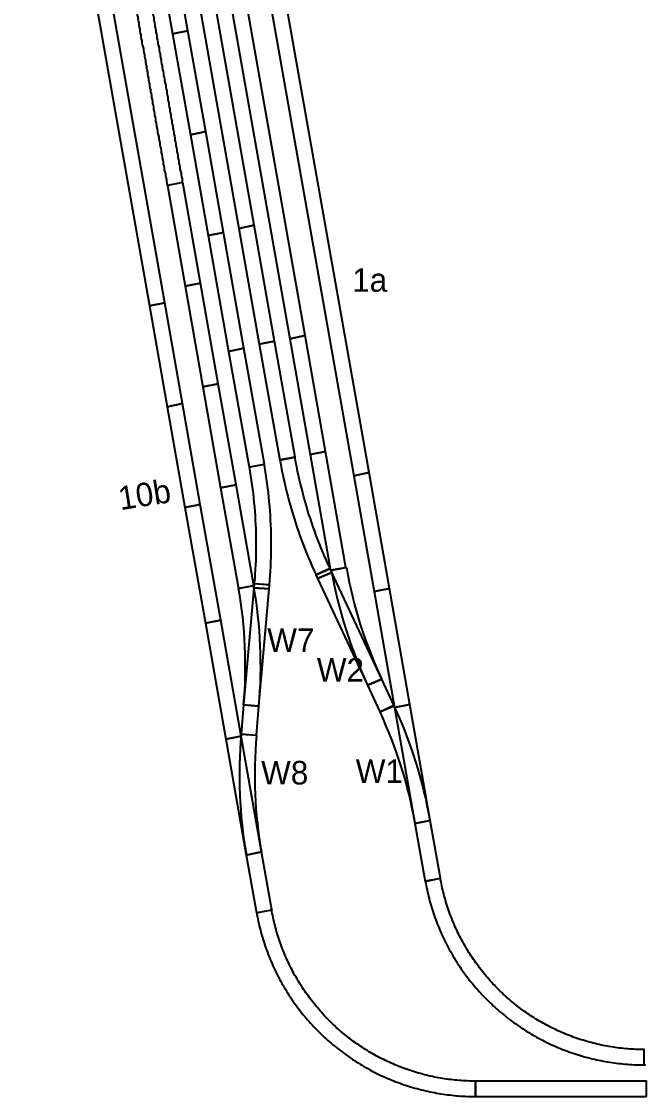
# Model space of a CAD drawing. Extents: x 0 to 6560, y -7397 to 0.
# Drawn here: x 564 to 1785, y -7397 to -5296 of the extents above; entities that cross this region are included whole.
import ezdxf

# ---------------------------------------------------------------- set-up
doc = ezdxf.new("R2010")
doc.units = 0
for name, color, linetype in [('010', 1, 'CONTINUOUS'), ('013', 1, 'CONTINUOUS'), ('Fiddya_Bo', 1, 'CONTINUOUS'), ('Hoofdbaan_Z', 1, 'CONTINUOUS')]:
    doc.layers.add(name, color=color, linetype=linetype)

# ---------------------------------------------------------------- blocks, each defined once
blk = doc.blocks.new('1623')
at = {"layer": '010'}
blk.add_line((-15.385298, 235.073866), (-44.929545, 229.864502), dxfattribs=at)
blk.add_polyline3d([(-35.046452, 1.875278, 0), (-5.046452, -0.124722, 0), (15, 229, 0), (-15, 231, 0)], close=True, dxfattribs=at)
for radius in [903, 873]:
    blk.add_arc((-904.667131, 78.272016), radius, -5.000158, 9.999842, dxfattribs=at)
blk = doc.blocks.new('1624')
at = {"layer": '010'}
blk.add_polyline3d([(-15.695985, 1.030332, 0), (14.304015, -0.969668, 0), (15, 7, 0), (-15, 9, 0)], close=True, dxfattribs=at)
blk = doc.blocks.new('1625')
at = {"layer": 'Hoofdbaan_Z'}
blk.add_polyline3d([(-5.203556, -3.065119, 0), (-4.461506, 5.934302, 0), (-3.809485, 14.940693, 0), (-3.24756, 23.953155, 0), (-2.775786, 32.970785, 0), (-2.39421, 41.992681, 0), (-2.10287, 51.017943, 0), (-1.901797, 60.045666, 0), (-1.791009, 69.074949, 0), (-1.770518, 78.104888, 0), (-1.840326, 87.134581, 0), (-2.000426, 96.163124, 0), (-2.250802, 105.189614, 0), (-2.591428, 114.21315, 0), (-3.022272, 123.232828, 0), (-3.543289, 132.247747, 0), (-4.154428, 141.257005, 0), (-4.855628, 150.259701, 0), (-5.646817, 159.254935, 0), (-6.527918, 168.241808, 0), (-7.498843, 177.21942, 0), (-8.559493, 186.186875, 0), (-9.709763, 195.143275, 0), (-10.949539, 204.087724, 0), (-12.278695, 213.019329, 0), (-13.6971, 221.937196, 0), (-15.20461, 230.840433, 0), (-15.485318, 232.440849, 0), (-45.029565, 227.231485, 0), (-45.029565, 227.231485, 0), (-43.556652, 218.626673, 0), (-42.169859, 210.007562, 0), (-40.869325, 201.375015, 0), (-39.655181, 192.729894, 0), (-38.527546, 184.073064, 0), (-37.486535, 175.40539, 0), (-36.532252, 166.72774, 0), (-35.664791, 158.040982, 0), (-34.884239, 149.345983, 0), (-34.190676, 140.643614, 0), (-33.584169, 131.934744, 0), (-33.06478, 123.220244, 0), (-32.63256, 114.500987, 0), (-32.287553, 105.777843, 0), (-32.029793, 97.051686, 0), (-31.859306, 88.323387, 0), (-31.776109, 79.59382, 0), (-31.780211, 70.863857, 0), (-31.87161, 62.134372, 0), (-32.050299, 53.406237, 0), (-32.316258, 44.680326, 0), (-32.669462, 35.95751, 0), (-33.109875, 27.238663, 0), (-33.637452, 18.524655, 0), (-34.252142, 9.816359, 0), (-34.953883, 1.114645, 0), (-35.089389, -0.450365, 0)], close=True, dxfattribs=at)
blk = doc.blocks.new('1622')
at = {"layer": '010'}
blk.add_line((-15.221399, 228.5329), (-45.107232, 231.147654), dxfattribs=at)
blk.add_polyline3d([(-35.053766, -4.751256, 0), (-5.053766, 1.248744, 0), (-44.991803, 227.752261, 0), (-74.991803, 221.752261, 0)], close=True, dxfattribs=at)
for radius in [903, 873]:
    blk.add_arc((854.456363, 152.443539), radius, -185.000158, -170.000158, dxfattribs=at)
blk = doc.blocks.new('1621')
at = {"layer": 'Hoofdbaan_Z'}
blk.add_polyline3d([(34.589924, 7.34295, 0), (4.589924, 1.34295, 0), (44.52838, -225.16294, 0), (74.52838, -219.16294, 0)], close=True, dxfattribs=at)
blk = doc.blocks.new('1617')
at = {"layer": 'Hoofdbaan_Z'}
blk.add_polyline3d([(15, 3, 0), (-15, -3, 0), (24.938457, -229.505893, 0), (54.938457, -223.505893, 0)], close=True, dxfattribs=at)
blk = doc.blocks.new('1618')
at = {"layer": 'Hoofdbaan_Z'}
blk.add_polyline3d([(15, 3, 0), (-15, -3, 0), (24.938457, -229.505893, 0), (54.938457, -223.505893, 0)], close=True, dxfattribs=at)
blk = doc.blocks.new('1681')
at = {"layer": '010'}
blk.add_polyline3d([(15, -1, 0), (-15, 1, 0), (-20.002392, -56.281987, 0), (9.997608, -58.281987, 0)], close=True, dxfattribs=at)
blk = doc.blocks.new('1682')
at = {"layer": 'Hoofdbaan_Z'}
blk.add_polyline3d([(34.528649, 7.32772, 0), (4.528649, 1.32772, 0), (44.415012, -224.882731, 0), (74.415012, -218.882731, 0)], close=True, dxfattribs=at)
blk = doc.blocks.new('2562')
at = {"layer": 'Hoofdbaan_Z'}
blk.add_polyline3d([(-15, -3, 0), (15, 3, 0), (-19.729093, 199.961646, 0), (-49.729093, 193.961646, 0)], close=True, dxfattribs=at)
blk = doc.blocks.new('2563')
at = {"layer": 'Hoofdbaan_Z'}
blk.add_polyline3d([(-15, -3, 0), (15, 3, 0), (-19.729093, 199.961646, 0), (-49.729093, 193.961646, 0)], close=True, dxfattribs=at)
blk = doc.blocks.new('2565')
at = {"layer": 'Hoofdbaan_Z'}
blk.add_polyline3d([(-15, -3, 0), (15, 3, 0), (-19.729093, 199.961646, 0), (-49.729093, 193.961646, 0)], close=True, dxfattribs=at)
blk = doc.blocks.new('2566')
at = {"layer": 'Hoofdbaan_Z'}
blk.add_polyline3d([(-15, -3, 0), (15, 3, 0), (-19.729093, 199.961646, 0), (-49.729093, 193.961646, 0)], close=True, dxfattribs=at)
blk = doc.blocks.new('2567')
at = {"layer": 'Hoofdbaan_Z'}
blk.add_polyline3d([(-15, -3, 0), (15, 3, 0), (-19.729093, 199.961646, 0), (-49.729093, 193.961646, 0)], close=True, dxfattribs=at)
blk = doc.blocks.new('2568')
at = {"layer": 'Hoofdbaan_Z'}
blk.add_polyline3d([(-15, -3, 0), (15, 3, 0), (-19.729093, 199.961646, 0), (-49.729093, 193.961646, 0)], close=True, dxfattribs=at)
blk = doc.blocks.new('2570')
at = {"layer": 'Hoofdbaan_Z'}
blk.add_polyline3d([(-15, -3, 0), (15, 3, 0), (-19.729512, 199.961572, 0), (-49.729512, 193.961572, 0)], close=True, dxfattribs=at)
blk = doc.blocks.new('2571')
at = {"layer": 'Hoofdbaan_Z'}
blk.add_polyline3d([(-15, -3, 0), (15, 3, 0), (-19.729512, 199.961572, 0), (-49.729512, 193.961572, 0)], close=True, dxfattribs=at)
blk = doc.blocks.new('2573')
at = {"layer": 'Hoofdbaan_Z'}
blk.add_polyline3d([(15.002931, 3.000532, 0), (-14.997069, -2.999468, 0), (234.993735, -1420.790128, 249.999894), (264.993735, -1414.790128, 249.999894)], close=True, dxfattribs=at)
blk = doc.blocks.new('2574')
at = {"layer": 'Hoofdbaan_Z'}
blk.add_polyline3d([(15, 3, 0), (15, -1, 0.7), (16, -5, 1.4), (17, -9, 1.9), (17, -13, 2.6), (18, -16, 3.3), (19, -20, 4), (19, -24, 4.7), (20, -28, 5.2), (21, -32, 5.9), (21, -35, 6.6), (22, -39, 7.3), (23, -43, 7.9), (23, -47, 8.5), (24, -51, 9.2), (25, -54, 9.9), (25, -58, 10.6), (26, -62, 11.2), (27, -66, 11.8), (27, -70, 12.5), (28, -73, 13.1), (29, -77, 13.8), (30, -81, 14.5), (30, -85, 15), (31, -89, 15.7), (32, -92, 16.4), (32, -96, 17.1), (33, -100, 17.8), (34, -104, 18.5), (34, -108, 19), (35, -112, 19.7), (36, -115, 20.4), (36, -119, 21.1), (37, -123, 21.8), (38, -127, 22.3), (38, -131, 23), (39, -134, 23.7), (40, -138, 24.4), (40, -142, 25.1), (41, -146, 25.7), (42, -150, 26.3), (42, -154, 27), (43, -157, 27.7), (44, -161, 28.4), (44, -165, 29), (45, -169, 29.6), (46, -173, 30.3), (46, -177, 30.9), (47, -180, 31.6), (48, -184, 32.3), (48, -188, 33), (49, -192, 33.5), (50, -196, 34.2), (50, -199, 34.9), (51, -203, 35.6), (52, -207, 36.3), (52, -211, 37), (53, -215, 37.5), (54, -219, 38.2), (54, -222, 38.9), (55, -226, 39.6), (56, -230, 40.3), (56, -234, 41), (57, -238, 41.5), (58, -242, 42.2), (58, -246, 42.9), (59, -249, 43.5), (60, -253, 44.2), (60, -257, 44.9), (61, -261, 45.4), (62, -265, 46.1), (62, -269, 46.8), (63, -272, 47.5), (64, -276, 48.2), (65, -280, 48.9), (65, -284, 49.6), (66, -288, 50.1), (67, -292, 50.8), (67, -295, 51.5), (68, -299, 52.2), (69, -303, 52.9), (69, -307, 53.6), (70, -311, 54.1), (71, -315, 54.8), (71, -319, 55.5), (72, -322, 56.2), (73, -326, 56.9), (73, -330, 57.6), (74, -334, 58.2), (75, -338, 58.8), (75, -342, 59.5), (76, -345, 60.1), (77, -349, 60.8), (77, -353, 61.5), (78, -357, 62.2), (79, -361, 62.7), (79, -365, 63.4), (80, -369, 64.1), (81, -372, 64.8), (81, -376, 65.5), (82, -380, 66.2), (83, -384, 66.9), (83, -388, 67.4), (84, -392, 68.1), (85, -396, 68.8), (85, -399, 69.5), (86, -403, 70.2), (87, -407, 70.9), (87, -411, 71.6), (88, -415, 72.1), (89, -419, 72.8), (90, -423, 73.5), (90, -426, 74.1), (91, -430, 74.8), (92, -434, 75.5), (92, -438, 76.2), (93, -442, 76.7), (94, -446, 77.4), (94, -450, 78.1), (95, -453, 78.8), (96, -457, 79.5), (96, -461, 80.2), (97, -465, 80.9), (98, -469, 81.6), (98, -473, 82.1), (99, -477, 82.8), (100, -480, 83.5), (100, -484, 84.2), (101, -488, 84.8), (102, -492, 85.5), (102, -496, 86.2), (103, -500, 86.7), (104, -504, 87.4), (104, -508, 88.1), (105, -511, 88.8), (106, -515, 89.5), (106, -519, 90.2), (107, -523, 90.9), (108, -527, 91.4), (108, -531, 92.1), (109, -535, 92.8), (110, -538, 93.5), (111, -542, 94.2), (111, -546, 94.9), (112, -550, 95.6), (113, -554, 96.3), (113, -558, 96.8), (114, -562, 97.5), (115, -566, 98.2), (115, -569, 98.8), (116, -573, 99.5), (117, -577, 100.2), (117, -581, 100.9), (118, -585, 101.4), (119, -589, 102.1), (119, -593, 102.8), (120, -597, 103.5), (121, -600, 104.2), (121, -604, 104.9), (122, -608, 105.6), (123, -612, 106.3), (123, -616, 106.8), (124, -620, 107.5), (125, -624, 108.2), (125, -627, 108.9), (126, -631, 109.5), (127, -635, 110.2), (127, -639, 110.9), (128, -643, 111.6), (129, -647, 112.2), (130, -651, 112.8), (130, -655, 113.5), (131, -658, 114.2), (132, -662, 114.9), (132, -666, 115.6), (133, -670, 116.3), (134, -674, 117), (134, -678, 117.5), (135, -682, 118.2), (136, -686, 118.9), (136, -689, 119.6), (137, -693, 120.3), (138, -697, 121), (138, -701, 121.7), (139, -705, 122.3), (140, -709, 122.9), (140, -713, 123.6), (141, -717, 124.2), (142, -720, 124.9), (142, -724, 125.6), (143, -728, 126.3), (144, -732, 127), (144, -736, 127.5), (145, -740, 128.2), (146, -744, 128.9), (146, -748, 129.6), (147, -751, 130.3), (148, -755, 131), (149, -759, 131.7), (149, -763, 132.4), (150, -767, 132.9), (151, -771, 133.6), (151, -775, 134.3), (152, -779, 135), (153, -782, 135.7), (153, -786, 136.3), (154, -790, 137), (155, -794, 137.7), (155, -798, 138.3), (156, -802, 138.9), (157, -806, 139.6), (157, -809, 140.3), (158, -813, 141), (159, -817, 141.7), (159, -821, 142.4), (160, -825, 143.1), (161, -829, 143.6), (161, -833, 144.3), (162, -837, 145), (163, -840, 145.7), (163, -844, 146.4), (164, -848, 147.1), (165, -852, 147.7), (165, -856, 148.4), (166, -860, 149), (167, -864, 149.6), (168, -868, 150.3), (168, -871, 151), (169, -875, 151.7), (170, -879, 152.4), (170, -883, 153.1), (171, -887, 153.6), (172, -891, 154.3), (172, -895, 155), (173, -899, 155.7), (174, -902, 156.4), (174, -906, 157.1), (175, -910, 157.8), (176, -914, 158.5), (176, -918, 159), (177, -922, 159.7), (178, -926, 160.4), (178, -929, 161.1), (179, -933, 161.7), (180, -937, 162.4), (180, -941, 163.1), (181, -945, 163.8), (182, -949, 164.3), (182, -953, 165), (183, -957, 165.7), (184, -960, 166.4), (184, -964, 167.1), (185, -968, 167.8), (186, -972, 168.5), (186, -976, 169), (187, -980, 169.7), (188, -984, 170.4), (189, -987, 171.1), (189, -991, 171.8), (190, -995, 172.5), (191, -999, 173.2), (191, -1003, 173.7), (192, -1007, 174.4), (193, -1011, 175.1), (193, -1014, 175.7), (194, -1018, 176.4), (195, -1022, 177.1), (195, -1026, 177.8), (196, -1030, 178.5), (197, -1034, 179), (197, -1038, 179.7), (198, -1042, 180.4), (199, -1045, 181.1), (199, -1049, 181.8), (200, -1053, 182.5), (201, -1057, 183.2), (201, -1061, 183.7), (202, -1065, 184.4), (203, -1069, 185.1), (203, -1072, 185.8), (204, -1076, 186.5), (205, -1080, 187.2), (205, -1084, 187.8), (206, -1088, 188.4), (207, -1092, 189.1), (207, -1096, 189.7), (208, -1099, 190.4), (209, -1103, 191.1), (210, -1107, 191.8), (210, -1111, 192.5), (211, -1115, 193), (212, -1119, 193.7), (212, -1122, 194.4), (213, -1126, 195.1), (214, -1130, 195.8), (214, -1134, 196.5), (215, -1138, 197), (216, -1142, 197.7), (216, -1146, 198.4), (217, -1149, 199.1), (218, -1153, 199.8), (218, -1157, 200.5), (219, -1161, 201.1), (220, -1165, 201.7), (220, -1169, 202.4), (221, -1173, 203.1), (222, -1176, 203.7), (222, -1180, 204.4), (223, -1184, 205.1), (224, -1188, 205.7), (224, -1192, 206.4), (225, -1196, 207), (226, -1199, 207.7), (226, -1203, 208.4), (227, -1207, 209.1), (228, -1211, 209.8), (228, -1215, 210.3), (229, -1219, 211), (230, -1222, 211.7), (230, -1226, 212.4), (231, -1230, 213.1), (232, -1234, 213.8), (232, -1238, 214.3), (233, -1242, 215), (234, -1245, 215.7), (234, -1249, 216.4), (235, -1253, 217.1), (236, -1257, 217.7), (237, -1261, 218.3), (237, -1265, 219), (238, -1268, 219.7), (239, -1272, 220.4), (239, -1276, 221), (240, -1280, 221.7), (241, -1284, 222.3), (241, -1288, 222.9), (242, -1291, 223.6), (243, -1295, 224.3), (243, -1299, 225), (244, -1303, 225.7), (245, -1307, 226.2), (245, -1311, 226.9), (246, -1314, 227.6), (247, -1318, 228.3), (247, -1322, 229), (248, -1326, 229.5), (249, -1330, 230.2), (249, -1334, 230.9), (250, -1337, 231.6), (251, -1341, 232.3), (251, -1345, 233), (252, -1349, 233.5), (253, -1353, 234.2), (253, -1356, 234.9), (254, -1360, 235.6), (255, -1364, 236.2), (255, -1368, 236.8), (256, -1372, 237.5), (257, -1376, 238.2), (257, -1379, 238.9), (258, -1383, 239.5), (259, -1387, 240.2), (259, -1391, 240.8), (260, -1395, 241.4), (261, -1398, 242.1), (261, -1402, 242.8), (262, -1406, 243.5), (263, -1410, 244), (263, -1414, 244.7), (264, -1417, 245.4), (265, -1421, 246.1), (265, -1425, 246.8), (266, -1429, 247.3), (267, -1433, 248), (267, -1436, 248.7), (268, -1440, 249.4), (269, -1444, 250.1), (269, -1448, 250.6), (270, -1452, 251.3), (271, -1455, 252), (271, -1459, 252.7), (272, -1463, 253.4), (273, -1467, 253.9), (273, -1471, 254.6), (274, -1474, 253.4), (245, -1480, 253.4), (244, -1476, 255.3), (243, -1472, 254.6), (243, -1468, 253.9), (242, -1464, 253.4), (241, -1461, 252.7), (241, -1457, 252), (240, -1453, 251.3), (239, -1449, 250.6), (239, -1445, 250.1), (238, -1442, 249.4), (237, -1438, 248.7), (237, -1434, 248), (236, -1430, 247.3), (235, -1426, 246.8), (235, -1423, 246.1), (234, -1419, 245.4), (233, -1415, 244.7), (233, -1411, 244), (232, -1407, 243.5), (231, -1404, 242.8), (230, -1400, 242.1), (230, -1396, 241.4), (229, -1392, 240.8), (228, -1388, 240.2), (228, -1385, 239.5), (227, -1381, 238.9), (226, -1377, 238.2), (226, -1373, 237.5), (225, -1369, 236.8), (224, -1365, 236.2), (224, -1362, 235.6), (223, -1358, 234.9), (222, -1354, 234.2), (222, -1350, 233.5), (221, -1346, 233), (220, -1343, 232.3), (220, -1339, 231.6), (219, -1335, 230.9), (218, -1331, 230.2), (218, -1327, 229.5), (217, -1323, 229), (216, -1320, 228.3), (216, -1316, 227.6), (215, -1312, 226.9), (214, -1308, 226.2), (214, -1304, 225.7), (213, -1300, 225), (212, -1297, 224.3), (212, -1293, 223.6), (211, -1289, 222.9), (210, -1285, 222.3), (210, -1281, 221.7), (209, -1277, 221), (208, -1274, 220.4), (208, -1270, 219.7), (207, -1266, 219), (206, -1262, 218.3), (206, -1258, 217.7), (205, -1254, 217.1), (204, -1251, 216.4), (204, -1247, 215.7), (203, -1243, 215), (202, -1239, 214.3), (202, -1235, 213.8), (201, -1231, 213.1), (200, -1228, 212.4), (200, -1224, 211.7), (199, -1220, 211), (198, -1216, 210.3), (198, -1212, 209.8), (197, -1208, 209.1), (196, -1205, 208.4), (195, -1201, 207.7), (195, -1197, 207), (194, -1193, 206.4), (193, -1189, 205.7), (193, -1185, 205.1), (192, -1182, 204.4), (191, -1178, 203.7), (191, -1174, 203.1), (190, -1170, 202.4), (189, -1166, 201.7), (189, -1162, 201.1), (188, -1158, 200.5), (187, -1155, 199.8), (187, -1151, 199.1), (186, -1147, 198.4), (185, -1143, 197.7), (185, -1139, 197), (184, -1135, 196.5), (183, -1132, 195.8), (183, -1128, 195.1), (182, -1124, 194.4), (181, -1120, 193.7), (181, -1116, 193), (180, -1112, 192.5), (179, -1108, 191.8), (179, -1105, 191.1), (178, -1101, 190.4), (177, -1097, 189.7), (177, -1093, 189.1), (176, -1089, 188.4), (175, -1085, 187.8), (175, -1081, 187.2), (174, -1078, 186.5), (173, -1074, 185.8), (173, -1070, 185.1), (172, -1066, 184.4), (171, -1062, 183.7), (170, -1058, 183.2), (170, -1054, 182.5), (169, -1051, 181.8), (168, -1047, 181.1), (168, -1043, 180.4), (167, -1039, 179.7), (166, -1035, 179), (166, -1031, 178.5), (165, -1027, 177.8), (164, -1024, 177.1), (164, -1020, 176.4), (163, -1016, 175.7), (162, -1012, 175.1), (162, -1008, 174.4), (161, -1004, 173.7), (160, -1000, 173.2), (160, -996, 172.5), (159, -993, 171.8), (158, -989, 171.1), (158, -985, 170.4), (157, -981, 169.7), (156, -977, 169), (156, -973, 168.5), (155, -969, 167.8), (154, -966, 167.1), (154, -962, 166.4), (153, -958, 165.7), (152, -954, 165), (152, -950, 164.3), (151, -946, 163.8), (150, -942, 163.1), (149, -939, 162.4), (149, -935, 161.7), (148, -931, 161.1), (147, -927, 160.4), (147, -923, 159.7), (146, -919, 159), (145, -915, 158.5), (145, -911, 157.8), (144, -908, 157.1), (143, -904, 156.4), (143, -900, 155.7), (142, -896, 155), (141, -892, 154.3), (141, -888, 153.6), (140, -884, 153.1), (139, -880, 152.4), (139, -877, 151.7), (138, -873, 151), (137, -869, 150.3), (137, -865, 149.6), (136, -861, 149), (135, -857, 148.4), (135, -853, 147.7), (134, -850, 147.1), (133, -846, 146.4), (133, -842, 145.7), (132, -838, 145), (131, -834, 144.3), (130, -830, 143.6), (130, -826, 143.1), (129, -822, 142.4), (128, -819, 141.7), (128, -815, 141), (127, -811, 140.3), (126, -807, 139.6), (126, -803, 138.9), (125, -799, 138.3), (124, -795, 137.7), (124, -791, 137), (123, -788, 136.3), (122, -784, 135.7), (122, -780, 135), (121, -776, 134.3), (120, -772, 133.6), (120, -768, 132.9), (119, -764, 132.4), (118, -760, 131.7), (118, -757, 131), (117, -753, 130.3), (116, -749, 129.6), (116, -745, 128.9), (115, -741, 128.2), (114, -737, 127.5), (114, -733, 127), (113, -729, 126.3), (112, -726, 125.6), (111, -722, 124.9), (111, -718, 124.2), (110, -714, 123.6), (109, -710, 122.9), (109, -706, 122.3), (108, -702, 121.7), (107, -698, 121), (107, -695, 120.3), (106, -691, 119.6), (105, -687, 118.9), (105, -683, 118.2), (104, -679, 117.5), (103, -675, 117), (103, -671, 116.3), (102, -668, 115.6), (101, -664, 114.9), (101, -660, 114.2), (100, -656, 113.5), (99, -652, 112.8), (99, -648, 112.2), (98, -644, 111.6), (97, -640, 110.9), (97, -637, 110.2), (96, -633, 109.5), (95, -629, 108.9), (95, -625, 108.2), (94, -621, 107.5), (93, -617, 106.8), (93, -613, 106.3), (92, -609, 105.6), (91, -606, 104.9), (90, -602, 104.2), (90, -598, 103.5), (89, -594, 102.8), (88, -590, 102.1), (88, -586, 101.4), (87, -582, 100.9), (86, -578, 100.2), (86, -575, 99.5), (85, -571, 98.8), (84, -567, 98.2), (84, -563, 97.5), (83, -559, 96.8), (82, -555, 96.3), (82, -551, 95.6), (81, -548, 94.9), (80, -544, 94.2), (80, -540, 93.5), (79, -536, 92.8), (78, -532, 92.1), (78, -528, 91.4), (77, -524, 90.9), (76, -520, 90.2), (76, -517, 89.5), (75, -513, 88.8), (74, -509, 88.1), (74, -505, 87.4), (73, -501, 86.7), (72, -497, 86.2), (71, -493, 85.5), (71, -490, 84.8), (70, -486, 84.2), (69, -482, 83.5), (69, -478, 82.8), (68, -474, 82.1), (67, -470, 81.6), (67, -466, 80.9), (66, -463, 80.2), (65, -459, 79.5), (65, -455, 78.8), (64, -451, 78.1), (63, -447, 77.4), (63, -443, 76.7), (62, -439, 76.2), (61, -435, 75.5), (61, -432, 74.8), (60, -428, 74.1), (59, -424, 73.5), (59, -420, 72.8), (58, -416, 72.1), (57, -412, 71.6), (57, -408, 70.9), (56, -405, 70.2), (55, -401, 69.5), (55, -397, 68.8), (54, -393, 68.1), (53, -389, 67.4), (53, -385, 66.9), (52, -381, 66.2), (51, -378, 65.5), (50, -374, 64.8), (50, -370, 64.1), (49, -366, 63.4), (48, -362, 62.7), (48, -358, 62.2), (47, -355, 61.5), (46, -351, 60.8), (46, -347, 60.1), (45, -343, 59.5), (44, -339, 58.8), (44, -335, 58.2), (43, -331, 57.6), (42, -328, 56.9), (42, -324, 56.2), (41, -320, 55.5), (40, -316, 54.8), (40, -312, 54.1), (39, -308, 53.6), (38, -304, 52.9), (38, -301, 52.2), (37, -297, 51.5), (36, -293, 50.8), (36, -289, 50.1), (35, -285, 49.6), (34, -281, 48.9), (34, -278, 48.2), (33, -274, 47.5), (32, -270, 46.8), (32, -266, 46.1), (31, -262, 45.4), (30, -258, 44.9), (30, -255, 44.2), (29, -251, 43.5), (28, -247, 42.9), (28, -243, 42.2), (27, -239, 41.5), (26, -235, 41), (26, -232, 40.3), (25, -228, 39.6), (24, -224, 38.9), (23, -220, 38.2), (23, -216, 37.5), (22, -212, 37), (21, -209, 36.3), (21, -205, 35.6), (20, -201, 34.9), (19, -197, 34.2), (19, -193, 33.5), (18, -189, 33), (17, -186, 32.3), (17, -182, 31.6), (16, -178, 30.9), (15, -174, 30.3), (15, -170, 29.6), (14, -166, 29), (13, -163, 28.4), (13, -159, 27.7), (12, -155, 27), (11, -151, 26.3), (11, -147, 25.7), (10, -143, 25.1), (9, -140, 24.4), (9, -136, 23.7), (8, -132, 23), (7, -128, 22.3), (7, -124, 21.8), (6, -121, 21.1), (5, -117, 20.4), (5, -113, 19.7), (4, -109, 19), (3, -105, 18.5), (3, -101, 17.8), (2, -98, 17.1), (1, -94, 16.4), (1, -90, 15.7), (0, -86, 15), (-1, -82, 14.5), (-1, -79, 13.8), (-2, -75, 13.1), (-3, -71, 12.5), (-3, -67, 11.8), (-4, -63, 11.2), (-5, -60, 10.6), (-5, -56, 9.9), (-6, -52, 9.2), (-7, -48, 8.5), (-7, -44, 7.9), (-8, -41, 7.3), (-9, -37, 6.6), (-9, -33, 5.9), (-10, -29, 5.2), (-11, -25, 4.7), (-11, -22, 4), (-12, -18, 3.3), (-13, -14, 2.6), (-13, -10, 1.9), (-14, -6, 1.4), (-15, -3, 0)], close=True, dxfattribs=at)
blk = doc.blocks.new('2575')
at = {"layer": 'Hoofdbaan_Z'}
blk.add_polyline3d([(15, 3, 0), (-15, -3, 0), (234.883146, -1420.180586, 249.999894), (264.883146, -1414.180586, 249.999894)], close=True, dxfattribs=at)
blk = doc.blocks.new('2580')
at = {"layer": 'Fiddya_Bo'}
blk.add_text('10b', height=46, rotation=-351, dxfattribs=at).set_placement((0, -46))
blk = doc.blocks.new('2623')
at = {"layer": 'Hoofdbaan_Z'}
blk.add_text('W7', height=46, dxfattribs=at).set_placement((0, -46))
blk = doc.blocks.new('2624')
at = {"layer": 'Hoofdbaan_Z'}
blk.add_text('W8', height=46, dxfattribs=at).set_placement((0, -46))
blk = doc.blocks.new('2011')
at = {"layer": '013'}
blk.add_polyline3d([(-14.744222, -2.570682, 0), (-13.968334, -6.846844, 0), (-13.149724, -11.115032, 0), (-12.288474, -15.374822, 0), (-11.38467, -19.625786, 0), (-10.438402, -23.8675, 0), (-9.449765, -28.099539, 0), (-8.418858, -32.321481, 0), (-7.345784, -36.532902, 0), (-6.23065, -40.733382, 0), (-5.073567, -44.922501, 0), (-3.874652, -49.09984, 0), (-2.634024, -53.264981, 0), (-1.351807, -57.417508, 0), (-0.02813, -61.557005, 0), (1.336875, -65.683059, 0), (2.743072, -69.795257, 0), (4.19032, -73.893187, 0), (5.678474, -77.97644, 0), (7.207386, -82.044608, 0), (8.776902, -86.097283, 0), (10.386866, -90.134061, 0), (12.037116, -94.154538, 0), (13.727488, -98.158311, 0), (15.457812, -102.144981, 0), (17.227916, -106.114148, 0), (19.037623, -110.065417, 0), (20.886751, -113.99839, 0), (22.775115, -117.912677, 0), (24.702528, -121.807884, 0), (26.668795, -125.683623, 0), (28.673721, -129.539505, 0), (30.717105, -133.375146, 0), (32.798742, -137.190162, 0), (34.918425, -140.984171, 0), (37.075942, -144.756794, 0), (39.271076, -148.507653, 0), (41.503608, -152.236373, 0), (43.773315, -155.942583, 0), (46.07997, -159.62591, 0), (48.423343, -163.285987, 0), (50.803199, -166.922448, 0), (53.219299, -170.534928, 0), (55.671403, -174.123068, 0), (58.159265, -177.686507, 0), (60.682637, -181.22489, 0), (63.241266, -184.737863, 0), (65.834895, -188.225074, 0), (68.463267, -191.686176, 0), (71.126118, -195.12082, 0), (73.823181, -198.528665, 0), (76.554188, -201.90937, 0), (79.318864, -205.262595, 0), (82.116934, -208.588007, 0), (84.948118, -211.885272, 0), (87.812132, -215.154061, 0), (90.70869, -218.394047, 0), (93.637503, -221.604906, 0), (96.598277, -224.786317, 0), (99.590717, -227.937961, 0), (102.614523, -231.059524, 0), (105.669393, -234.150693, 0), (108.755022, -237.21116, 0), (111.8711, -240.240618, 0), (115.017317, -243.238764, 0), (118.193357, -246.205298, 0), (121.398904, -249.139924, 0), (124.633635, -252.042349, 0), (127.897229, -254.912281, 0), (131.189359, -257.749435, 0), (134.509695, -260.553526, 0), (137.857905, -263.324274, 0), (141.233656, -266.061403, 0), (144.636608, -268.764637, 0), (148.066421, -271.433707, 0), (151.522754, -274.068346, 0), (155.00526, -276.668291, 0), (158.513591, -279.233281, 0), (162.047395, -281.76306, 0), (165.606321, -284.257375, 0), (169.190011, -286.715977, 0), (172.798107, -289.13862, 0), (176.43025, -291.525061, 0), (180.086074, -293.875062, 0), (183.765216, -296.188388, 0), (187.467306, -298.464807, 0), (191.191975, -300.704093, 0), (194.938851, -302.90602, 0), (198.707558, -305.070369, 0), (202.497719, -307.196923, 0), (206.308956, -309.285471, 0), (210.140888, -311.335801, 0), (213.993131, -313.347711, 0), (217.865301, -315.320999, 0), (221.757009, -317.255466, 0), (225.667867, -319.150921, 0), (229.597484, -321.007172, 0), (233.545467, -322.824036, 0), (237.51142, -324.601329, 0), (241.494948, -326.338875, 0), (245.495652, -328.036499, 0), (249.513131, -329.694032, 0), (253.546985, -331.311308, 0), (257.59681, -332.888165, 0), (261.6622, -334.424446, 0), (265.74275, -335.919997, 0), (269.838051, -337.374668, 0), (273.947694, -338.788314, 0), (278.071267, -340.160794, 0), (282.208359, -341.49197, 0), (286.358556, -342.781709, 0), (290.521442, -344.029883, 0), (294.696601, -345.236366, 0), (298.883617, -346.401037, 0), (303.08207, -347.523781, 0), (307.291539, -348.604485, 0), (311.511606, -349.643041, 0), (315.741847, -350.639345, 0), (319.981839, -351.593298, 0), (324.231158, -352.504804, 0), (328.48938, -353.373771, 0), (332.756079, -354.200114, 0), (337.030827, -354.983749, 0), (341.313198, -355.724598, 0), (345.602763, -356.422587, 0), (349.899094, -357.077646, 0), (354.20176, -357.68971, 0), (358.510332, -358.258718, 0), (362.824378, -358.784611, 0), (367.143467, -359.267339, 0), (371.467168, -359.706853, 0), (375.795047, -360.103108, 0), (380.126673, -360.456066, 0), (384.461611, -360.76569, 0), (388.799429, -361.03195, 0), (393.139693, -361.254819, 0), (397.481968, -361.434275, 0), (401.82582, -361.570301, 0), (406.170816, -361.662881, 0), (410.51652, -361.712008, 0), (414.862499, -361.717676, 0), (413.238576, -361.720644, 0), (413.2398, -331.720644, 0), (413.2398, -331.720644, 0), (409.193869, -331.700249, 0), (405.148343, -331.639396, 0), (401.103628, -331.538092, 0), (397.060129, -331.396347, 0), (393.018249, -331.214174, 0), (388.978393, -330.991593, 0), (384.940965, -330.728624, 0), (380.906368, -330.425295, 0), (376.875006, -330.081636, 0), (372.847282, -329.697681, 0), (368.8236, -329.273469, 0), (364.80436, -328.809042, 0), (360.789966, -328.304446, 0), (356.780818, -327.759733, 0), (352.777317, -327.174955, 0), (348.779865, -326.550173, 0), (344.78886, -325.885448, 0), (340.804702, -325.180847, 0), (336.827789, -324.43644, 0), (332.858518, -323.652302, 0), (328.897288, -322.828511, 0), (324.944493, -321.96515, 0), (321.000529, -321.062304, 0), (317.065791, -320.120065, 0), (313.140672, -319.138526, 0), (309.225564, -318.117786, 0), (305.320859, -317.057946, 0), (301.426948, -315.959113, 0), (297.544219, -314.821396, 0), (293.673062, -313.64491, 0), (289.813863, -312.429771, 0), (285.967008, -311.176102, 0), (282.132882, -309.884028, 0), (278.311868, -308.553677, 0), (274.504348, -307.185184, 0), (270.710704, -305.778684, 0), (266.931314, -304.334319, 0), (263.166556, -302.852233, 0), (259.416807, -301.332574, 0), (255.682442, -299.775494, 0), (251.963834, -298.181149, 0), (248.261356, -296.549699, 0), (244.575376, -294.881305, 0), (240.906265, -293.176136, 0), (237.254389, -291.434362, 0), (233.620112, -289.656157, 0), (230.003799, -287.841698, 0), (226.405811, -285.991168, 0), (222.826508, -284.104751, 0), (219.266248, -282.182635, 0), (215.725387, -280.225014, 0), (212.204278, -278.232083, 0), (208.703275, -276.20404, 0), (205.222727, -274.14109, 0), (201.762982, -272.043438, 0), (198.324386, -269.911294, 0), (194.907283, -267.744871, 0), (191.512015, -265.544387, 0), (188.138921, -263.31006, 0), (184.788339, -261.042114, 0), (181.460603, -258.740776, 0), (178.156047, -256.406277, 0), (174.875, -254.03885, 0), (171.617791, -251.63873, 0), (168.384747, -249.20616, 0), (165.176189, -246.741381, 0), (161.992438, -244.24464, 0), (158.833814, -241.716187, 0), (155.700632, -239.156275, 0), (152.593206, -236.56516, 0), (149.511845, -233.9431, 0), (146.456859, -231.290358, 0), (143.428552, -228.6072, 0), (140.427228, -225.893893, 0), (137.453187, -223.150709, 0), (134.506726, -220.377923, 0), (131.588139, -217.575811, 0), (128.697719, -214.744653, 0), (125.835755, -211.884734, 0), (123.002532, -208.996338, 0), (120.198335, -206.079755, 0), (117.423443, -203.135276, 0), (114.678134, -200.163196, 0), (111.962683, -197.163813, 0), (109.277361, -194.137424, 0), (106.622436, -191.084335, 0), (103.998175, -188.004849, 0), (101.404839, -184.899275, 0), (98.842688, -181.767924, 0), (96.311979, -178.611108, 0), (93.812963, -175.429143, 0), (91.345891, -172.222347, 0), (88.911011, -168.991042, 0), (86.508564, -165.73555, 0), (84.138792, -162.456196, 0), (81.801931, -159.153309, 0), (79.498216, -155.827219, 0), (77.227876, -152.478259, 0), (74.991139, -149.106762, 0), (72.788228, -145.713068, 0), (70.619363, -142.297514, 0), (68.484762, -138.860443, 0), (66.384638, -135.402198, 0), (64.3192, -131.923126, 0), (62.288656, -128.423573, 0), (60.293209, -124.90389, 0), (58.333057, -121.364428, 0), (56.408398, -117.805543, 0), (54.519423, -114.227589, 0), (52.666321, -110.630925, 0), (50.849279, -107.01591, 0), (49.068476, -103.382905, 0), (47.324092, -99.732274, 0), (45.616301, -96.064383, 0), (43.945274, -92.379597, 0), (42.311177, -88.678285, 0), (40.714175, -84.960818, 0), (39.154426, -81.227567, 0), (37.632088, -77.478905, 0), (36.147311, -73.715208, 0), (34.700245, -69.936851, 0), (33.291035, -66.144213, 0), (31.91982, -62.337672, 0), (30.586739, -58.51761, 0), (29.291925, -54.684408, 0), (28.035506, -50.83845, 0), (26.81761, -46.980121, 0), (25.638357, -43.109805, 0), (24.497865, -39.227891, 0), (23.396249, -35.334766, 0), (22.333619, -31.43082, 0), (21.31008, -27.516443, 0), (20.325736, -23.592026, 0), (19.380685, -19.657962, 0), (18.475021, -15.714645, 0), (17.608834, -11.762468, 0), (16.782213, -7.801827, 0), (15.995238, -3.833118, 0), (15.247989, 0.143262, 0), (14.54054, 4.126915, 0), (14.800223, 2.637558, 0)], close=True, dxfattribs=at)
blk = doc.blocks.new('2411')
at = {"layer": '013'}
blk.add_polyline3d([(24.785916, 5.168245, 0), (-5.214084, -0.831755, 0), (14.750837, -114.085461, 0), (44.750837, -108.085461, 0)], close=True, dxfattribs=at)
blk = doc.blocks.new('1640')
at = {"layer": '013'}
blk.add_line((157.780293, -93.706802), (130.590543, -106.384241), dxfattribs=at)
blk.add_polyline3d([(198.884369, -324.1338, 0), (228.884369, -318.1338, 0), (188.954528, -91.626388, 0), (158.954528, -97.626388, 0)], close=True, dxfattribs=at)
for radius in [903, 873]:
    blk.add_arc((-660.631206, -475.297706), radius, 9.997663, 24.997663, dxfattribs=at)
blk = doc.blocks.new('1641')
at = {"layer": 'Hoofdbaan_Z'}
blk.add_polyline3d([(84.503224, 436.992616, 0), (114.503224, 442.992616, 0), (74.573383, 669.500029, 0), (44.573383, 663.500029, 0)], close=True, dxfattribs=at)
blk = doc.blocks.new('1626')
at = {"layer": 'Hoofdbaan_Z'}
blk.add_polyline3d([(84.503224, 436.992616, 0), (114.503224, 442.992616, 0), (74.573383, 669.500029, 0), (44.573383, 663.500029, 0)], close=True, dxfattribs=at)
blk = doc.blocks.new('1627')
at = {"layer": 'Hoofdbaan_Z'}
blk.add_polyline3d([(383.012896, 1756.970466, 0), (413.012896, 1762.970466, 0), (253.293534, 2669.000115, 0), (223.293534, 2663.000115, 0)], close=True, dxfattribs=at)
blk = doc.blocks.new('1684')
at = {"layer": '013'}
blk.add_polyline3d([(18.443527, 8.312586, 0), (-9.556473, -3.687414, 0), (14.741951, -55.801103, 0), (42.741951, -43.801103, 0)], close=True, dxfattribs=at)
blk = doc.blocks.new('1639')
at = {"layer": '013'}
blk.add_line((241.568771, -81.991218), (212.024326, -87.199458), dxfattribs=at)
blk.add_polyline3d([(282.495499, -311.683616, 0), (310.495499, -299.683616, 0), (213.301802, -91.22886, 0), (185.301802, -103.22886, 0)], close=True, dxfattribs=at)
for radius in [873, 903]:
    blk.add_arc((1101.312123, 69.568568), radius, -170.002337, -155.002337, dxfattribs=at)
blk = doc.blocks.new('1638')
at = {"layer": '013'}
blk.add_polyline3d([(14.61823, -9.678249, 0), (-13.38177, -21.678249, 0), (-10.00112, -28.928849, 0), (17.99888, -16.928849, 0)], close=True, dxfattribs=at)
blk = doc.blocks.new('1637')
at = {"layer": 'Hoofdbaan_Z'}
blk.add_polyline3d([(-56.309946, -455.361475, 0), (-54.697827, -464.246366, 0), (-52.996942, -473.114693, 0), (-51.207461, -481.965567, 0), (-49.329561, -490.798104, 0), (-47.363432, -499.611421, 0), (-45.309269, -508.404636, 0), (-43.167278, -517.176871, 0), (-40.937673, -525.927247, 0), (-38.620678, -534.65489, 0), (-36.216523, -543.358927, 0), (-33.72545, -552.038488, 0), (-31.147707, -560.692704, 0), (-28.483552, -569.320711, 0), (-25.733252, -577.921645, 0), (-22.897081, -586.494647, 0), (-19.975324, -595.038858, 0), (-16.968272, -603.553426, 0), (-13.876226, -612.037497, 0), (-10.699495, -620.490225, 0), (-7.438398, -628.910763, 0), (-4.093259, -637.29827, 0), (-0.664414, -645.651906, 0), (2.847794, -653.970837, 0), (6.443015, -662.254231, 0), (10.120889, -670.501259, 0), (13.881048, -678.711096, 0), (14.566352, -680.184352, 0), (41.756103, -667.506914, 0), (41.756103, -667.506914, 0), (38.106591, -659.576383, 0), (34.536565, -651.609753, 0), (31.046382, -643.607823, 0), (27.636392, -635.571391, 0), (24.306936, -627.501262, 0), (21.058346, -619.398243, 0), (17.890947, -611.263143, 0), (14.805056, -603.096776, 0), (11.800982, -594.89996, 0), (8.879024, -586.673513, 0), (6.039476, -578.418258, 0), (3.282622, -570.135021, 0), (0.608736, -561.82463, 0), (-1.981914, -553.487916, 0), (-4.489069, -545.125713, 0), (-6.912477, -536.738857, 0), (-9.251898, -528.328186, 0), (-11.507096, -519.894542, 0), (-13.677846, -511.438769, 0), (-15.763931, -502.961711, 0), (-17.765143, -494.464216, 0), (-19.681281, -485.947134, 0), (-21.512154, -477.411318, 0), (-23.257579, -468.857619, 0), (-24.917381, -460.286894, 0), (-26.491394, -451.7, 0), (-26.7655, -450.153235, 0)], close=True, dxfattribs=at)
blk = doc.blocks.new('1636')
at = {"layer": 'Hoofdbaan_Z'}
blk.add_polyline3d([(-15.035905, -447.335485, 0), (14.964095, -441.335485, 0), (-24.965745, -214.828072, 0), (-54.965745, -220.828072, 0)], close=True, dxfattribs=at)
blk = doc.blocks.new('1635')
at = {"layer": 'Hoofdbaan_Z'}
blk.add_polyline3d([(-15.035905, -447.335485, 0), (14.964095, -441.335485, 0), (-24.965745, -214.828072, 0), (-54.965745, -220.828072, 0)], close=True, dxfattribs=at)
blk = doc.blocks.new('1634')
at = {"layer": 'Hoofdbaan_Z'}
blk.add_polyline3d([(-15.14362, -1780.341939, 0), (14.85638, -1774.341939, 0), (-144.862982, -868.312289, 0), (-174.862982, -874.312289, 0)], close=True, dxfattribs=at)
blk = doc.blocks.new('1642')
at = {"layer": 'Hoofdbaan_Z'}
blk.add_polyline3d([(-34.60711, -451.673505, 0), (-4.60711, -445.673505, 0), (-44.536951, -219.166092, 0), (-74.536951, -225.166092, 0)], close=True, dxfattribs=at)
blk = doc.blocks.new('1643')
at = {"layer": 'Hoofdbaan_Z'}
blk.add_polyline3d([(-34.60711, -451.673505, 0), (-4.60711, -445.673505, 0), (-44.536951, -219.166092, 0), (-74.536951, -225.166092, 0)], close=True, dxfattribs=at)
blk = doc.blocks.new('1644')
at = {"layer": 'Hoofdbaan_Z'}
blk.add_polyline3d([(-93.428452, -20.390437, 0), (-63.428452, -14.390437, 0), (-223.147804, 891.63915, 0), (-253.147804, 885.63915, 0)], close=True, dxfattribs=at)
blk = doc.blocks.new('2032')
at = {"layer": '010'}
blk.add_polyline3d([(0, -14.945931, 0), (0, 15.054069, 0), (-333.999996, 15.054989, 0), (-333.999996, -14.945011, 0)], close=True, dxfattribs=at)
blk = doc.blocks.new('2012')
at = {"layer": '010'}
blk.add_polyline3d([(-14.715038, -2.536654, 0), (-13.938988, -6.812786, 0), (-13.120216, -11.080943, 0), (-12.258804, -15.3407, 0), (-11.354838, -19.59163, 0), (-10.408409, -23.833308, 0), (-9.419611, -28.065309, 0), (-8.388543, -32.287211, 0), (-7.315309, -36.498592, 0), (-6.200015, -40.69903, 0), (-5.042773, -44.888105, 0), (-3.843698, -49.065398, 0), (-2.602912, -53.230492, 0), (-1.320537, -57.38297, 0), (0.003297, -61.522417, 0), (1.36846, -65.648419, 0), (2.774813, -69.760563, 0), (4.222216, -73.858438, 0), (5.710526, -77.941635, 0), (7.239592, -82.009744, 0), (8.809262, -86.06236, 0), (10.41938, -90.099076, 0), (12.069783, -94.11949, 0), (13.760307, -98.123199, 0), (15.490783, -102.109803, 0), (17.261038, -106.078904, 0), (19.070895, -110.030103, 0), (20.920172, -113.963007, 0), (22.808686, -117.877221, 0), (24.736247, -121.772355, 0), (26.702661, -125.648019, 0), (28.707734, -129.503825, 0), (30.751264, -133.339389, 0), (32.833046, -137.154325, 0), (34.952874, -140.948253, 0), (37.110533, -144.720794, 0), (39.30581, -148.47157, 0), (41.538484, -152.200205, 0), (43.808333, -155.906328, 0), (46.115128, -159.589568, 0), (48.45864, -163.249556, 0), (50.838634, -166.885926, 0), (53.254872, -170.498315, 0), (55.707112, -174.086361, 0), (58.19511, -177.649706, 0), (60.718616, -181.187993, 0), (63.277378, -184.700868, 0), (65.871141, -188.187981, 0), (68.499644, -191.648982, 0), (71.162625, -195.083525, 0), (73.859819, -198.491268, 0), (76.590954, -201.871868, 0), (79.355758, -205.224989, 0), (82.153954, -208.550294, 0), (84.985263, -211.847452, 0), (87.849401, -215.116132, 0), (90.746083, -218.356008, 0), (93.675018, -221.566755, 0), (96.635913, -224.748053, 0), (99.628473, -227.899584, 0), (102.652398, -231.021032, 0), (105.707385, -234.112085, 0), (108.79313, -237.172434, 0), (111.909324, -240.201773, 0), (115.055655, -243.199799, 0), (118.231808, -246.166213, 0), (121.437466, -249.100717, 0), (124.672308, -252.003018, 0), (127.936011, -254.872827, 0), (131.228249, -257.709856, 0), (134.548691, -260.51382, 0), (137.897007, -263.284441, 0), (141.272862, -266.021441, 0), (144.675916, -268.724546, 0), (148.105832, -271.393485, 0), (151.562265, -274.027993, 0), (155.044869, -276.627805, 0), (158.553298, -279.192662, 0), (162.087199, -281.722307, 0), (165.646219, -284.216487, 0), (169.230002, -286.674952, 0), (172.838191, -289.097458, 0), (176.470424, -291.483761, 0), (180.126338, -293.833623, 0), (183.805568, -296.146808, 0), (187.507745, -298.423087, 0), (191.232499, -300.662231, 0), (194.979458, -302.864015, 0), (198.748247, -305.028221, 0), (202.53849, -307.154631, 0), (206.349807, -309.243033, 0), (210.181816, -311.293219, 0), (214.034136, -313.304982, 0), (217.906381, -315.278122, 0), (221.798162, -317.212441, 0), (225.709093, -319.107747, 0), (229.63878, -320.963849, 0), (233.586832, -322.780563, 0), (237.552853, -324.557705, 0), (241.536447, -326.295099, 0), (245.537215, -327.992572, 0), (249.554758, -329.649952, 0), (253.588673, -331.267074, 0), (257.638558, -332.843777, 0), (261.704007, -334.379904, 0), (265.784613, -335.875299, 0), (269.87997, -337.329814, 0), (273.989666, -338.743304, 0), (278.113292, -340.115627, 0), (282.250434, -341.446646, 0), (286.40068, -342.736227, 0), (290.563614, -343.984242, 0), (294.738819, -345.190566, 0), (298.925879, -346.355079, 0), (303.124374, -347.477663, 0), (307.333885, -348.558207, 0), (311.553991, -349.596602, 0), (315.78427, -350.592746, 0), (320.024298, -351.546537, 0), (324.273652, -352.457881, 0), (328.531907, -353.326687, 0), (332.798637, -354.152867, 0), (337.073415, -354.936339, 0), (341.355815, -355.677026, 0), (345.645406, -356.374851, 0), (349.941762, -357.029747, 0), (354.244451, -357.641647, 0), (358.553045, -358.210491, 0), (362.867111, -358.736221, 0), (367.186218, -359.218784, 0), (371.509936, -359.658133, 0), (375.83783, -360.054224, 0), (380.169469, -360.407017, 0), (384.504419, -360.716476, 0), (388.842247, -360.982571, 0), (393.182519, -361.205275, 0), (397.524801, -361.384566, 0), (401.868659, -361.520426, 0), (406.213658, -361.612842, 0), (410.559365, -361.661803, 0), (414.905343, -361.667306, 0), (413.281421, -361.670335, 0), (413.281504, -331.670335, 0), (413.281504, -331.670335, 0), (409.235571, -331.650094, 0), (405.190043, -331.589396, 0), (401.145325, -331.488246, 0), (397.10182, -331.346654, 0), (393.059933, -331.164635, 0), (389.020069, -330.942207, 0), (384.98263, -330.679392, 0), (380.948022, -330.376217, 0), (376.916647, -330.032711, 0), (372.888909, -329.648909, 0), (368.86521, -329.22485, 0), (364.845953, -328.760576, 0), (360.831539, -328.256133, 0), (356.82237, -327.711572, 0), (352.818848, -327.126947, 0), (348.821372, -326.502317, 0), (344.830341, -325.837743, 0), (340.846156, -325.133294, 0), (336.869215, -324.389038, 0), (332.899915, -323.605051, 0), (328.938653, -322.781411, 0), (324.985825, -321.9182, 0), (321.041827, -321.015505, 0), (317.107053, -320.073415, 0), (313.181896, -319.092025, 0), (309.26675, -318.071434, 0), (305.362005, -317.011743, 0), (301.468052, -315.913058, 0), (297.58528, -314.775489, 0), (293.714078, -313.599149, 0), (289.854833, -312.384158, 0), (286.00793, -311.130635, 0), (282.173755, -309.838706, 0), (278.35269, -308.508501, 0), (274.545118, -307.140153, 0), (270.75142, -305.733797, 0), (266.971975, -304.289576, 0), (263.207161, -302.807633, 0), (259.457355, -301.288117, 0), (255.72293, -299.731179, 0), (252.004262, -298.136976, 0), (248.301721, -296.505666, 0), (244.615679, -294.837413, 0), (240.946502, -293.132383, 0), (237.29456, -291.390748, 0), (233.660216, -289.612681, 0), (230.043834, -287.79836, 0), (226.445775, -285.947966, 0), (222.866401, -284.061685, 0), (219.306067, -282.139705, 0), (215.765132, -280.182219, 0), (212.243947, -278.189421, 0), (208.742867, -276.161512, 0), (205.26224, -274.098694, 0), (201.802415, -272.001174, 0), (198.363738, -269.869161, 0), (194.946553, -267.702868, 0), (191.551201, -265.502512, 0), (188.178022, -263.268314, 0), (184.827354, -261.000495, 0), (181.49953, -258.699285, 0), (178.194885, -256.364911, 0), (174.913749, -253.997608, 0), (171.656449, -251.597613, 0), (168.423311, -249.165165, 0), (165.21466, -246.700508, 0), (162.030814, -244.203889, 0), (158.872094, -241.675556, 0), (155.738815, -239.115763, 0), (152.63129, -236.524766, 0), (149.549829, -233.902823, 0), (146.494742, -231.250198, 0), (143.466334, -228.567155, 0), (140.464906, -225.853962, 0), (137.490761, -223.110892, 0), (134.544194, -220.338217, 0), (131.625501, -217.536216, 0), (128.734973, -214.705169, 0), (125.8729, -211.845358, 0), (123.039568, -208.95707, 0), (120.235259, -206.040594, 0), (117.460255, -203.09622, 0), (114.714834, -200.124245, 0), (111.999268, -197.124964, 0), (109.313831, -194.098678, 0), (106.65879, -191.04569, 0), (104.034412, -187.966304, 0), (101.440958, -184.860829, 0), (98.878688, -181.729575, 0), (96.347858, -178.572855, 0), (93.848721, -175.390985, 0), (91.381528, -172.184283, 0), (88.946524, -168.953071, 0), (86.543954, -165.69767, 0), (84.174057, -162.418406, 0), (81.837071, -159.115608, 0), (79.533229, -155.789606, 0), (77.262762, -152.440732, 0), (75.025896, -149.069321, 0), (72.822856, -145.67571, 0), (70.653861, -142.260239, 0), (68.51913, -138.823249, 0), (66.418874, -135.365084, 0), (64.353304, -131.88609, 0), (62.322627, -128.386614, 0), (60.327046, -124.867007, 0), (58.366759, -121.32762, 0), (56.441965, -117.768808, 0), (54.552854, -114.190926, 0), (52.699615, -110.594332, 0), (50.882435, -106.979386, 0), (49.101494, -103.346449, 0), (47.356971, -99.695885, 0), (45.649041, -96.028058, 0), (43.977873, -92.343336, 0), (42.343636, -88.642087, 0), (40.746492, -84.92468, 0), (39.186602, -81.191488, 0), (37.66412, -77.442884, 0), (36.179201, -73.679243, 0), (34.731991, -69.900942, 0), (33.322636, -66.108357, 0), (31.951277, -62.301869, 0), (30.618051, -58.481857, 0), (29.32309, -54.648705, 0), (28.066526, -50.802795, 0), (26.848482, -46.944511, 0), (25.669082, -43.074241, 0), (24.528443, -39.19237, 0), (23.426679, -35.299287, 0), (22.3639, -31.395381, 0), (21.340213, -27.481043, 0), (20.355719, -23.556664, 0), (19.410518, -19.622636, 0), (18.504704, -15.679353, 0), (17.638367, -11.727209, 0), (16.811595, -7.7666, 0), (16.024469, -3.797921, 0), (15.277069, 0.178431, 0), (14.569469, 4.162058, 0), (14.829208, 2.67271, 0)], close=True, dxfattribs=at)
blk = doc.blocks.new('2410')
at = {"layer": '010'}
blk.add_polyline3d([(24.795414, 5.169918, 0), (-5.204586, -0.830082, 0), (14.764643, -114.083028, 0), (44.764643, -108.083028, 0)], close=True, dxfattribs=at)
blk = doc.blocks.new('2626')
at = {"layer": 'Hoofdbaan_Z'}
blk.add_text('W1', height=46, dxfattribs=at).set_placement((0, -46))
blk = doc.blocks.new('2625')
at = {"layer": 'Hoofdbaan_Z'}
blk.add_text('W2', height=46, dxfattribs=at).set_placement((0, -46))
blk = doc.blocks.new('2662')
at = {"layer": 'Fiddya_Bo'}
blk.add_text('1a', height=46, dxfattribs=at).set_placement((0, -46))

msp = doc.modelspace()

# ---------------------------------------------------------------- block references
at = {"layer": '010'}
for name, p in [('1623', (1032.88592, -6633.577563, 1500.501488)), ('1624', (1033.581905, -6403.607895, 1500.501488)), ('1681', (1012.839467, -6632.702285, 1500.501488)), ('1622', (1038.056667, -6920.139229, 1500.501488)), ('2410', (1008.207487, -6924.060403, 1500.501488)), ('2012', (1037.915046, -7035.21146, 1500.501488)), ('2032', (1785.19651, -7381.936785, 1500.501488))]:
    msp.add_blockref(name, p, dxfattribs=at)
at = {"layer": '013'}
for name, p in [('1638', (1152.530403, -6355.543757, 1249.999894)), ('1639', (957.22748, -6281.243746, 1249.999894)), ('1684', (1249.279452, -6589.239948, 1249.999894)), ('1640', (1133.835985, -6538.995529, 1249.999894)), ('2411', (1337.934438, -6862.297574, 1249.999894)), ('2011', (1367.657274, -6973.416473, 1249.999894))]:
    msp.add_blockref(name, p, dxfattribs=at)
at = {"layer": 'Fiddya_Bo'}
for name, p in [('2662', (1210, -5778)), ('2580', (757, -6205))]:
    msp.add_blockref(name, p, dxfattribs=at)
at = {"layer": 'Hoofdbaan_Z'}
for name, p in [('2575', (624.251979, -3899.903227, 1250.501593)), ('2574', (604.535461, -4136.585149, 1250.501593)), ('2573', (578.788125, -4430.957206, 1250.501593)), ('1634', (1003.73362, -3919.776964, 1249.999894)), ('1644', (1181.484083, -5895.398538, 1249.999894)), ('1627', (829.917936, -7940.577558, 1249.999894)), ('2571', (908.864637, -5514.045385, 1500.501488)), ('2570', (943.593874, -5711.007006, 1500.501488)), ('2568', (898.541221, -5810.22344, 1500.501488)), ('1617', (943.593598, -5711.007055, 1500.501488)), ('1635', (1043.555746, -5479.29083, 1249.999894)), ('2567', (933.270313, -6007.185086, 1500.501488)), ('2563', (863.510953, -6045.708981, 1500.501488)), ('1636', (1083.485587, -5705.798243, 1249.999894)), ('1643', (1162.592581, -5690.622883, 1249.999894)), ('1618', (983.532055, -5937.512948, 1500.501488)), ('2566', (967.999406, -6204.146733, 1500.501488)), ('2562', (898.240045, -6242.670627, 1500.501488)), ('1637', (1124.987405, -5697.376372, 1249.999894)), ('1642', (1202.522422, -5917.130296, 1249.999894)), ('1625', (1053.728377, -6393.850153, 1500.501488)), ('1626', (1168.357449, -6847.107121, 1249.999894)), ('2565', (1002.728498, -6401.108379, 1500.501488)), ('1682', (878.711396, -6246.998347, 1500.501488)), ('1641', (1208.287289, -7073.614533, 1249.999894)), ('1621', (918.536484, -6473.224028, 1500.501488)), ('2623', (1044, -6482)), ('2625', (1141, -6540)), ('2624', (1032, -6741)), ('2626', (1217, -6738))]:
    msp.add_blockref(name, p, dxfattribs=at)

doc.saveas('drawing.dxf')
